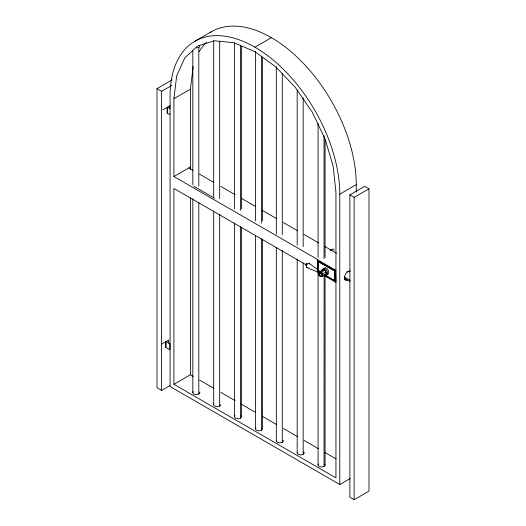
<?xml version="1.0" encoding="UTF-8"?>
<svg xmlns="http://www.w3.org/2000/svg" width="526" height="526" viewBox="0 0 526 526"><rect width="100%" height="100%" fill="white"/><g stroke="black" fill="none" stroke-linecap="round" stroke-linejoin="round"><path stroke-width="0.79" d="M306.901 264.381L306.349 263.92M318.763 271.133C318.848 269.194 316.448 271.929 317.967 272.159M318.881 271.107L318.684 270.298L309.064 263.309C307.105 262.79 305.455 266.084 306.75 267.517L318.138 272.244M319.072 271.403L318.809 270.765L318.237 271.094M319.42 272.836L319.512 272.369M317.29 269.95L317.553 259.469L173.909 176.539L173.909 98.684L176.697 75.803L184.79 57.919L197.658 45.986L214.43 40.804L233.965 42.737L254.926 51.653L275.887 66.94L295.421 87.559L312.194 112.104L325.061 138.903L333.155 166.131L335.943 192.233L335.943 477.858L173.909 384.309L173.909 188.472L306.171 264.834M190.392 169.411L190.392 89.164L193.187 66.283M321.623 270.844L321.951 269.601A3.504 2.025 60 0 1 326.251 272.087L326.58 273.711L326.251 274.947A3.504 2.025 60 0 1 324.101 275.137L324.049 466.352M305.941 264.46L306.099 265.176M319.012 271.607L318.861 270.634L318.118 271.271M322.392 270.154L319.256 271.962A2.788 1.611 60 0 1 321.721 272.422A2.788 1.611 60 0 1 322.865 275.775L322.675 276.209A2.788 1.611 60 0 1 320.965 276.367M322.997 269.003L323.01 268.983A3.504 2.025 60 0 1 327.303 271.462L327.639 273.086L327.303 274.322A3.504 2.025 60 0 1 326.396 274.848M324.161 268.352L324.167 268.326A3.504 2.025 60 0 1 328.467 270.805L328.796 272.429L328.467 273.671A3.504 2.025 60 0 1 327.56 274.191M321.524 275.755A1.986 1.151 60 0 0 320.867 273.553A1.986 1.151 60 0 0 319.17 272.83L319.17 275.124A1.986 1.151 60 0 0 321.379 276.065L321.827 275.578A1.986 1.151 60 0 0 321.879 275.183M322.675 276.209L326.008 273.967A2.788 1.611 60 0 0 324.614 270.371A2.788 1.611 60 0 0 322.195 270.588M318.079 271.212L317.974 272.244L318.703 272.198M306.014 264.289L306.638 263.736L306.914 264.289M319.617 272.133L320.564 271.587M319.69 272.179L320.091 271.745M319.769 272.218L320.071 271.83M306.204 263.92L305.803 265.012L306.434 265.157M319.019 272.968L319.479 272.652M194.922 41.245L211.406 31.724M169.845 385.657L161.607 390.417L157.004 387.761L157.004 88.631L172.114 79.906M157.004 88.631L161.607 91.294L171.91 85.344M350.086 478.555L339.783 484.505L170.069 386.518L170.069 96.179A120.007 69.287 60 0 1 254.926 47.189L271.409 37.668M173.909 98.684L190.392 89.164M162.994 109.724L167.117 107.343L167.117 113.169L169.977 114.51M167.386 113.011L167.386 107.192L170.187 105.575M173.909 176.539L190.392 167.025M339.783 484.505L339.783 194.16L356.266 184.646A120.007 69.287 60 0 0 302.996 62.942A120.007 69.287 60 0 0 210.071 32.533M349.869 194.883L364.735 186.303L368.996 188.768L368.996 491.12L354.136 499.7L349.869 497.234L349.869 194.883L354.136 197.349L368.996 188.768M161.607 344.103L165.723 341.722L165.723 347.548L169.878 349.632L169.878 343.813A5.451 3.143 0 0 1 168.465 340.776M165.992 347.39L165.992 341.571L168.793 339.954M317.947 270.364L318.079 261.376L334.556 270.89L334.556 280.614L325.502 275.539M321.471 272.185L324.614 270.371M319.019 274.809L319.328 272.79M321.379 274.44L321.688 274.263A1.986 1.151 60 0 0 321.465 273.796M322.675 273.934L325.798 272.074M321.379 276.065L321.688 275.887A1.986 1.151 60 0 1 319.479 274.947L319.328 274.631M322.865 275.775L326.008 273.967M317.947 261.455L334.556 270.89M335.943 282.028L335.667 270.252L317.27 259.634L317.29 260.317L335.082 270.594L335.943 270.094M173.909 384.309L190.392 374.788L193.233 376.432M307.907 267.438L306.75 267.517M318.519 272.244L317.954 271.87M320.413 271.633L320.577 271.62M306.671 263.914L305.974 264.979M318.684 270.298L317.592 270.929L317.592 272.277M167.386 107.192L169.977 108.685M188.788 167.945L193.055 170.411M199.446 174.106L213.661 182.312M220.769 186.414L234.984 194.62M241.381 198.309L255.597 206.521M261.987 210.209L276.203 218.415M283.31 222.518L297.525 230.73M303.923 234.418L318.848 243.038M324.529 246.319L336.614 253.295M193.838 186.27L214.713 198.322M344.122 276.788L350.25 280.319M345.076 278.642L349.843 281.39M325.633 275.46L334.556 280.614M323.635 275.243L335.667 282.186L335.082 281.824L335.082 270.594M165.992 341.571L169.878 343.813M199.63 380.12L213.845 388.326M220.953 392.429L235.168 400.641M240.849 403.922L255.774 412.535M262.172 416.23L276.387 424.436M283.494 428.539L297.709 436.744M304.1 440.44L318.315 448.645M324.713 452.34L336.081 458.902M309.064 263.309L309.485 263.973M356.266 184.646L356.266 192.036M354.136 197.349L354.136 499.7M334.424 270.969L334.424 280.693M325.075 139.949L325.075 257.299M325.075 276.176L325.075 464.918M324.049 135.636L324.049 258.733M318.059 123.538L318.059 257.299M318.079 261.376L318.079 270.292M318.059 272.074L318.059 464.918M303.173 98.066L303.173 246.635M303.173 263.046L303.173 454.3M297.183 90.064L297.183 245.201M297.183 259.154L297.183 452.866M282.298 73.173L282.298 234.747M282.298 250.33L282.298 442.248M276.314 66.822L276.314 234.136M276.314 247.259L276.314 440.814M262.454 57.288L262.454 220.835M262.454 239.738L262.454 428.762M261.422 56.256L261.422 223.09M261.422 238.705L261.422 430.196M255.439 51.535L255.439 220.835M255.439 235.628L255.439 428.762M241.579 46.314L241.579 208.927M241.579 227.817L241.579 416.71M240.546 45.282L240.546 210.361M240.546 226.785L240.546 418.144M234.563 43.027L234.563 208.927M234.563 222.886L234.563 416.71M219.677 41.166L219.677 198.618M219.677 214.2L219.677 406.092M213.688 40.555L213.688 197.184M213.688 211.123L213.688 404.658M198.802 47.294L198.802 186.158M198.802 202.589L198.802 394.04M192.812 50.792L192.812 184.725M192.812 198.69L192.812 392.606M190.392 197.802L190.392 374.788M161.607 91.294L161.607 390.417M254.926 47.189A120.007 69.287 60 0 1 339.783 194.16M347.338 280.22A5.096 2.946 -60 0 1 344.431 278.103L344.484 276.985A5.096 2.946 -60 0 1 350.388 271.232M199.183 51.653A114.53 66.125 60 0 1 206.573 42.185M345.694 278.754A3.998 2.308 -60 0 1 344.26 277.708M346.739 271.968A3.998 2.308 -60 0 1 349.277 271.935M324.956 464.392A3.504 2.025 0 0 1 321.11 466.924A3.504 2.025 0 0 1 318.532 463.906M241.105 415.698A3.504 2.025 0 0 1 238.068 418.735A3.504 2.025 0 0 1 235.03 415.698M199.827 45.861A3.504 2.025 0 0 1 196.316 47.886M199.709 392.08A3.504 2.025 0 0 1 195.863 394.612A3.504 2.025 0 0 1 193.279 391.594M220.703 404.658A3.504 2.025 0 0 1 216.738 406.664A3.504 2.025 0 0 1 213.806 404.132M283.205 440.288A3.504 2.025 0 0 1 279.819 442.839A3.504 2.025 0 0 1 276.433 440.288M262.329 428.236A3.504 2.025 0 0 1 258.483 430.768A3.504 2.025 0 0 1 255.906 427.75M303.732 451.854A3.504 2.025 0 0 1 301.148 454.872A3.504 2.025 0 0 1 297.308 452.34M346.246 279.589A5.096 2.946 -60 0 1 344.569 279.615M349.297 270.601A5.096 2.946 -60 0 1 349.922 271.054M169.859 108.021A5.451 3.143 0 0 1 169.859 106.39M330.308 250.172A0.861 0.5 -60 0 1 331.176 249.672M331.058 250.6A2.485 1.433 -60 0 1 332.971 249.054A2.485 1.433 -60 0 1 334.056 250.304M330.486 250.054A0.723 0.421 -60 0 1 331.104 249.791M330.571 250.1A0.723 0.421 -60 0 1 331.084 249.804M325.811 274.401A2.788 1.611 60 0 1 324.614 274.769M319.006 272.54L319.006 275.216A2.314 1.335 60 0 0 321.32 276.558A2.314 1.335 60 0 0 321.32 273.882A2.314 1.335 60 0 0 319.006 272.54"/></g></svg>
